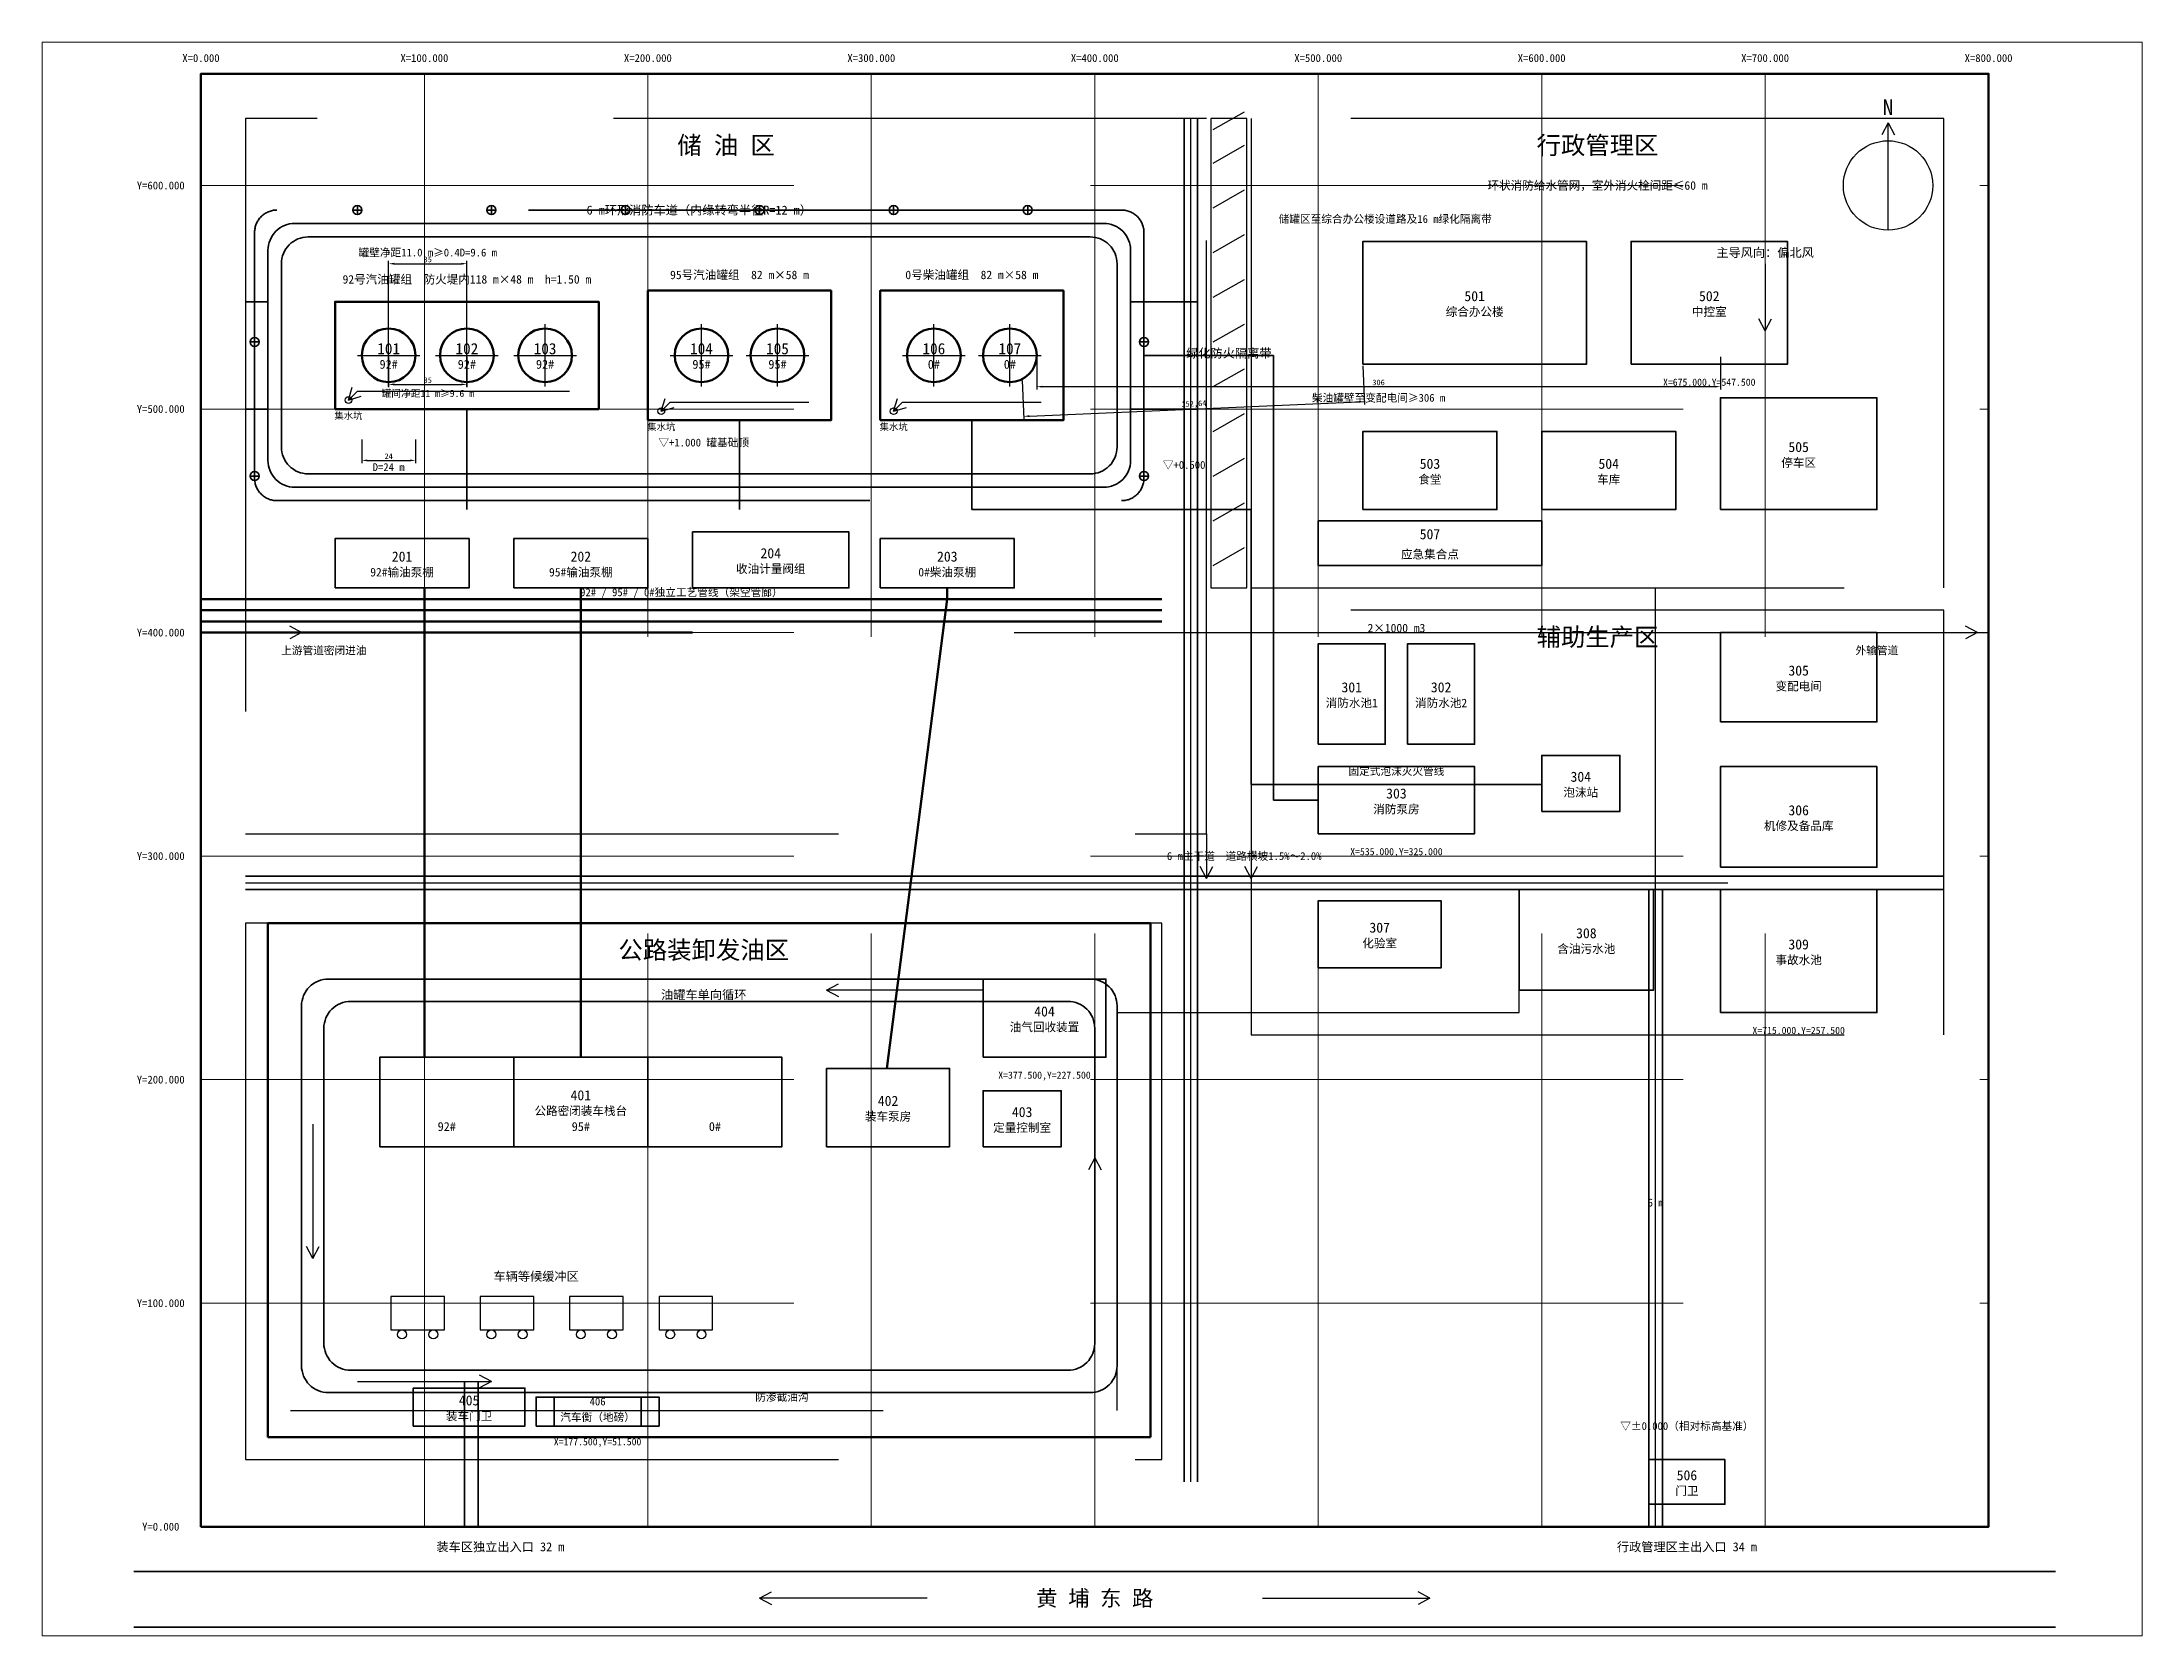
# Paper-space layout '布局1' of a CAD drawing. Header units: millimetres. Extents: x 26 to 231, y 20 to 176.
# The model-space entities are those that its viewports show. They can reach past a viewport. Long polylines and large blocks are cut down to what shows.
import ezdxf
from ezdxf.enums import TextEntityAlignment as Align

# ---------------------------------------------------------------- set-up
doc = ezdxf.new("R2010")
doc.units = ezdxf.units.MM
doc.linetypes.add('CENTER', pattern=[50.8, 31.75, -6.35, 6.35, -6.35])
doc.linetypes.add('DASHED', pattern=[19.05, 12.7, -6.35])
for name, color, linetype, lineweight in [('01-用地红线', 7, 'Continuous', 70), ('02-围墙', 7, 'Continuous', 50), ('03-消防道路', 7, 'Continuous', 35), ('04-防火堤', 7, 'Continuous', 50), ('05-储罐', 7, 'Continuous', 50), ('06-建构筑物', 7, 'Continuous', 35), ('07-工艺管线', 7, 'Continuous', 50), ('08-消防管网', 7, 'DASHED', 35), ('09-排水及事故水', 7, 'DASHED', 25), ('10-文字', 7, 'Continuous', 25), ('11-尺寸', 7, 'Continuous', 25), ('12-箭头', 7, 'Continuous', 25), ('13-中心线', 7, 'CENTER', 25), ('14-分区界线', 7, 'DASHED', 25), ('15-消防设施', 7, 'Continuous', 35), ('16-坐标网格', 7, 'DASHED', 18), ('17-车辆', 7, 'Continuous', 25), ('18-绿化隔离', 7, 'Continuous', 25), ('19-道路中心线', 7, 'CENTER', 25), ('20-泡沫管线', 7, 'DASHED', 35), ('21-附属设施', 7, 'Continuous', 35)]:
    doc.layers.add(name, color=color, linetype=linetype, lineweight=lineweight)
doc.styles.get("Standard").update_dxf_attribs({"font": ''})
doc.styles.get('Standard').set_extended_font_data('SimSun')
doc.dimstyles.new('ISO-25', dxfattribs={"dimtxt": 2.5, "dimasz": 2.5, "dimexe": 1.25, "dimexo": 0.625, "dimtad": 1, "dimtxsty": 'Standard', "dimcen": 2.5, "dimadec": 0, "dimazin": 0, "dimtfac": 1, "dimtmove": 0, "dimatfit": 3, "dimfxl": 1, "dimarcsym": 0})

# ---------------------------------------------------------------- blocks, each defined once
blk = doc.blocks.new('*D2')
at = {"layer": '11-尺寸', "color": 0, "lineweight": -2, "transparency": 16777216}
for p, q in [((72, 486.38), (72, 475.75)), ((96, 486.38), (96, 475.75)), ((74.5, 477), (93.5, 477))]:
    blk.add_line(p, q, dxfattribs=at)
at = {"layer": '11-尺寸', "color": 0, "transparency": 16777216}
for points in [[(74.5, 477.42), (74.5, 476.58), (72, 477)], [(93.5, 477.42), (93.5, 476.58), (96, 477)]]:
    blk.add_solid(points, dxfattribs=at)
at = {"layer": 'Defpoints', "color": 0, "transparency": 16777216}
for p in [(72, 487), (96, 487), (96, 477)]:
    blk.add_point(p, dxfattribs=at)
at = {"layer": '11-尺寸', "color": 0, "transparency": 16777216, "insert": (84, 478.88), "char_height": 2.5, "attachment_point": 5}
blk.add_mtext('24', dxfattribs=at)
blk = doc.blocks.new('*D3')
at = {"layer": '11-尺寸', "color": 0, "lineweight": -2, "transparency": 16777216}
for p, q in [((84, 523.38), (84, 509.75)), ((119, 523.38), (119, 509.75)), ((86.5, 511), (116.5, 511))]:
    blk.add_line(p, q, dxfattribs=at)
at = {"layer": '11-尺寸', "color": 0, "transparency": 16777216}
for points in [[(86.5, 511.42), (86.5, 510.58), (84, 511)], [(116.5, 511.42), (116.5, 510.58), (119, 511)]]:
    blk.add_solid(points, dxfattribs=at)
at = {"layer": 'Defpoints', "color": 0, "transparency": 16777216}
for p in [(84, 524), (119, 524), (119, 511)]:
    blk.add_point(p, dxfattribs=at)
at = {"layer": '11-尺寸', "color": 0, "transparency": 16777216, "insert": (101.5, 512.88), "char_height": 2.5, "attachment_point": 5}
blk.add_mtext('35', dxfattribs=at)
blk = doc.blocks.new('*D4')
at = {"layer": '11-尺寸', "color": 0, "lineweight": -2, "transparency": 16777216}
for p, q in [((84, 524.62), (84, 566.25)), ((86.5, 565), (116.5, 565)), ((119, 524.62), (119, 566.25))]:
    blk.add_line(p, q, dxfattribs=at)
at = {"layer": '11-尺寸', "color": 0, "transparency": 16777216}
for points in [[(86.5, 565.42), (86.5, 564.58), (84, 565)], [(116.5, 565.42), (116.5, 564.58), (119, 565)]]:
    blk.add_solid(points, dxfattribs=at)
at = {"layer": 'Defpoints', "color": 0, "transparency": 16777216}
for p in [(119, 565), (84, 524), (119, 524)]:
    blk.add_point(p, dxfattribs=at)
at = {"layer": '11-尺寸', "color": 0, "transparency": 16777216, "insert": (101.5, 566.88), "char_height": 2.5, "attachment_point": 5}
blk.add_mtext('35', dxfattribs=at)
blk = doc.blocks.new('*D5')
at = {"layer": '11-尺寸', "color": 0, "lineweight": -2, "transparency": 16777216}
for p, q in [((374, 523.38), (374, 508.75)), ((680, 523.38), (680, 508.75)), ((376.5, 510), (677.5, 510))]:
    blk.add_line(p, q, dxfattribs=at)
at = {"layer": '11-尺寸', "color": 0, "transparency": 16777216}
for points in [[(376.5, 510.42), (376.5, 509.58), (374, 510)], [(677.5, 510.42), (677.5, 509.58), (680, 510)]]:
    blk.add_solid(points, dxfattribs=at)
at = {"layer": 'Defpoints', "color": 0, "transparency": 16777216}
for p in [(374, 524), (680, 524), (680, 510)]:
    blk.add_point(p, dxfattribs=at)
at = {"layer": '11-尺寸', "color": 0, "transparency": 16777216, "insert": (527, 511.88), "char_height": 2.5, "attachment_point": 5}
blk.add_mtext('306', dxfattribs=at)
blk = doc.blocks.new('*D6')
at = {"layer": '11-尺寸', "color": 0, "lineweight": -2, "transparency": 16777216}
for p, q in [((520.03, 519.38), (520.78, 502.07)), ((367.53, 512.78), (368.28, 495.47)), ((370.72, 496.83), (518.22, 503.21))]:
    blk.add_line(p, q, dxfattribs=at)
at = {"layer": '11-尺寸', "color": 0, "transparency": 16777216}
for points in [[(518.21, 503.63), (518.24, 502.8), (520.72, 503.32)], [(370.7, 497.24), (370.74, 496.41), (368.22, 496.72)]]:
    blk.add_solid(points, dxfattribs=at)
at = {"layer": 'Defpoints', "color": 0, "transparency": 16777216}
for p in [(520, 520), (367.5, 513.4), (520.72, 503.32)]:
    blk.add_point(p, dxfattribs=at)
at = {"layer": '11-尺寸', "color": 0, "transparency": 16777216, "insert": (444.38, 502.1), "char_height": 2.5, "attachment_point": 5, "rotation": 2.47814}
blk.add_mtext('152,64', dxfattribs=at)

msp = doc.modelspace()

# ---------------------------------------------------------------- linework, layer by layer
at = {"layer": '01-用地红线'}
msp.add_lwpolyline([(0, 0), (800, 0), (800, 650), (0, 650)], close=True, dxfattribs=at)
at = {"layer": '02-围墙'}
for p, q in [((0, 0), (0, 650)), ((0, 650), (800, 650)), ((800, 650), (800, 0)), ((425, 270), (30, 270)), ((30, 270), (30, 40)), ((425, 40), (425, 270)), ((30, 40), (425, 40)), ((0, 0), (118, 0)), ((150, 0), (648, 0)), ((682, 0), (800, 0))]:
    msp.add_line(p, q, dxfattribs=at)
at = {"layer": '03-消防道路'}
for p, q in [((440, 20), (440, 630)), ((446, 20), (446, 630)), ((30, 548), (20, 548)), ((416, 548), (446, 548)), ((30, 500), (20, 500)), ((416, 500), (446, 500)), ((20, 291), (780, 291)), ((20, 285), (780, 285)), ((648, 0), (648, 285)), ((654, 0), (654, 285)), ((118, 0), (118, 65)), ((124, 0), (124, 65)), ((-30, -20), (830, -20)), ((-30, -45), (830, -45))]:
    msp.add_line(p, q, dxfattribs=at)
for points in [[(30, 477, 0.4142136), (42, 465), (404, 465, 0.4142136), (416, 477), (416, 571, 0.4142136), (404, 583), (42, 583, 0.4142136), (30, 571)], [(36, 483, 0.4142136), (48, 471), (398, 471, 0.4142136), (410, 483), (410, 565, 0.4142136), (398, 577), (48, 577, 0.4142136), (36, 565)], [(45, 72, 0.4142136), (57, 60), (398, 60, 0.4142136), (410, 72), (410, 233, 0.4142136), (398, 245), (57, 245, 0.4142136), (45, 233)], [(55, 82, 0.4142136), (67, 70), (388, 70, 0.4142136), (400, 82), (400, 223, 0.4142136), (388, 235), (67, 235, 0.4142136), (55, 223)]]:
    msp.add_lwpolyline(points, format="xyb", close=True, dxfattribs=at)
at = {"layer": '04-防火堤'}
for points in [[(60, 500), (178, 500), (178, 548), (60, 548)], [(200, 495), (282, 495), (282, 553), (200, 553)], [(304, 495), (386, 495), (386, 553), (304, 553)]]:
    msp.add_lwpolyline(points, close=True, dxfattribs=at)
at = {"layer": '05-储罐'}
for centre in [(84, 524), (119, 524), (154, 524), (224, 524), (258, 524), (328, 524), (362, 524)]:
    msp.add_circle(centre, 12, dxfattribs=at)
at = {"layer": '06-建构筑物'}
for p, q in [((140, 170), (140, 210)), ((200, 170), (200, 210))]:
    msp.add_line(p, q, dxfattribs=at)
for points in [[(520, 520), (620, 520), (620, 575), (520, 575)], [(640, 520), (710, 520), (710, 575), (640, 575)], [(680, 455), (750, 455), (750, 505), (680, 505)], [(520, 455), (580, 455), (580, 490), (520, 490)], [(600, 455), (660, 455), (660, 490), (600, 490)], [(60, 420), (120, 420), (120, 442), (60, 442)], [(140, 420), (200, 420), (200, 442), (140, 442)], [(220, 420), (290, 420), (290, 445), (220, 445)], [(304, 420), (364, 420), (364, 442), (304, 442)], [(500, 430), (600, 430), (600, 450), (500, 450)], [(500, 350), (530, 350), (530, 395), (500, 395)], [(540, 350), (570, 350), (570, 395), (540, 395)], [(680, 360), (750, 360), (750, 400), (680, 400)], [(500, 310), (570, 310), (570, 340), (500, 340)], [(600, 320), (635, 320), (635, 345), (600, 345)], [(680, 295), (750, 295), (750, 340), (680, 340)], [(590, 240), (650, 240), (650, 285), (590, 285)], [(680, 230), (750, 230), (750, 285), (680, 285)], [(500, 250), (555, 250), (555, 280), (500, 280)], [(350, 210), (405, 210), (405, 245), (350, 245)], [(80, 170), (260, 170), (260, 210), (80, 210)], [(280, 170), (335, 170), (335, 205), (280, 205)], [(350, 170), (385, 170), (385, 195), (350, 195)], [(95, 45), (145, 45), (145, 62), (95, 62)], [(648, 10), (682, 10), (682, 30), (648, 30)]]:
    msp.add_lwpolyline(points, close=True, dxfattribs=at)
at = {"layer": '07-工艺管线'}
for p, q in [((0, 415), (430, 415)), ((100, 420), (100, 405)), ((170, 420), (170, 410)), ((334, 415), (307, 205)), ((334, 420), (334, 415)), ((0, 410), (430, 410)), ((0, 405), (430, 405)), ((100, 405), (100, 210)), ((170, 410), (170, 210)), ((0, 400), (220, 400))]:
    msp.add_line(p, q, dxfattribs=at)
at = {"layer": '08-消防管网'}
for p, q in [((422, 524), (480, 524)), ((480, 524), (480, 325)), ((480, 325), (500, 325))]:
    msp.add_line(p, q, dxfattribs=at)
msp.add_lwpolyline([(24, 469, 0.4142136), (34, 459), (412, 459, 0.4142136), (422, 469), (422, 579, 0.4142136), (412, 589), (34, 589, 0.4142136), (24, 579)], format="xyb", close=True, dxfattribs=at)
at = {"layer": '09-排水及事故水'}
for p, q in [((70, 508), (165, 508)), ((590, 230), (590, 250)), ((410, 52), (410, 230)), ((410, 230), (590, 230)), ((40, 52), (410, 52))]:
    msp.add_line(p, q, dxfattribs=at)
at = {"layer": '12-箭头'}
for p, q in [((755, 628), (752.168, 622.711)), ((755, 580), (755, 628)), ((755, 628), (757.832, 622.711)), ((700, 565), (700, 535)), ((700, 535), (697.168, 540.289)), ((700, 535), (702.832, 540.289)), ((66, 504), (67.738, 509.743)), ((70, 508), (66, 504)), ((66, 504), (71.743, 505.738)), ((206, 499), (207.738, 504.743)), ((210, 503), (206, 499)), ((206, 499), (211.743, 500.738)), ((210, 503), (272, 503)), ((310, 499), (311.738, 504.743)), ((314, 503), (310, 499)), ((310, 499), (315.743, 500.738)), ((314, 503), (376, 503)), ((5, 400), (45, 400)), ((45, 400), (39.711, 402.832)), ((45, 400), (39.711, 397.168)), ((364, 400), (800, 400)), ((755, 400), (795, 400)), ((795, 400), (789.711, 402.832)), ((795, 400), (789.711, 397.168)), ((450, 310), (450, 290)), ((470, 310), (470, 290)), ((450, 290), (447.168, 295.289)), ((450, 290), (452.832, 295.289)), ((470, 290), (467.168, 295.289)), ((470, 290), (472.832, 295.289)), ((280, 240), (285.289, 242.832)), ((350, 240), (280, 240)), ((280, 240), (285.289, 237.168)), ((50, 180), (50, 120)), ((400, 165), (397.168, 159.711)), ((400, 110), (400, 165)), ((400, 165), (402.832, 159.711)), ((50, 120), (47.168, 125.289)), ((50, 120), (52.832, 125.289)), ((130, 65), (124.711, 67.832)), ((70, 65), (130, 65)), ((130, 65), (124.711, 62.168)), ((250, -32), (255.289, -29.168)), ((325, -32), (250, -32)), ((250, -32), (255.289, -34.832)), ((475, -32), (550, -32)), ((550, -32), (544.711, -29.168)), ((550, -32), (544.711, -34.832))]:
    msp.add_line(p, q, dxfattribs=at)
for centre, radius in [((755, 600), 20), ((66, 504), 1.5), ((206, 499), 1.5), ((310, 499), 1.5)]:
    msp.add_circle(centre, radius, dxfattribs=at)
at = {"layer": '13-中心线'}
for p, q in [((84, 510), (84, 538)), ((119, 510), (119, 538)), ((154, 510), (154, 538)), ((224, 510), (224, 538)), ((258, 510), (258, 538)), ((328, 510), (328, 538)), ((362, 510), (362, 538)), ((70, 524), (98, 524)), ((105, 524), (133, 524)), ((140, 524), (168, 524)), ((210, 524), (238, 524)), ((244, 524), (272, 524)), ((314, 524), (342, 524)), ((348, 524), (376, 524))]:
    msp.add_line(p, q, dxfattribs=at)
at = {"layer": '14-分区界线'}
for points in [[(20, 310), (450, 310), (450, 630), (20, 630)], [(470, 420), (780, 420), (780, 630), (470, 630)], [(470, 220), (780, 220), (780, 410), (470, 410)], [(20, 30), (430, 30), (430, 270), (20, 270)]]:
    msp.add_lwpolyline(points, close=True, dxfattribs=at)
at = {"layer": '15-消防设施'}
for p, q in [((68, 589), (72, 589)), ((70, 587), (70, 591)), ((128, 589), (132, 589)), ((130, 587), (130, 591)), ((188, 589), (192, 589)), ((190, 587), (190, 591)), ((248, 589), (252, 589)), ((250, 587), (250, 591)), ((308, 589), (312, 589)), ((310, 587), (310, 591)), ((368, 589), (372, 589)), ((370, 587), (370, 591)), ((22, 530), (26, 530)), ((24, 528), (24, 532)), ((420, 530), (424, 530)), ((422, 528), (422, 532)), ((22, 470), (26, 470)), ((24, 468), (24, 472)), ((420, 470), (424, 470)), ((422, 468), (422, 472))]:
    msp.add_line(p, q, dxfattribs=at)
for centre in [(70, 589), (130, 589), (190, 589), (250, 589), (310, 589), (370, 589), (24, 530), (422, 530), (24, 470), (422, 470)]:
    msp.add_circle(centre, 2, dxfattribs=at)
at = {"layer": '16-坐标网格'}
for p, q in [((0, 0), (0, 650)), ((100, 0), (100, 650)), ((200, 0), (200, 650)), ((300, 0), (300, 650)), ((400, 0), (400, 650)), ((500, 0), (500, 650)), ((600, 0), (600, 650)), ((700, 0), (700, 650)), ((800, 0), (800, 650)), ((0, 600), (800, 600)), ((0, 500), (800, 500)), ((0, 400), (800, 400)), ((0, 300), (800, 300)), ((0, 200), (800, 200)), ((0, 100), (800, 100)), ((0, 0), (800, 0))]:
    msp.add_line(p, q, dxfattribs=at)
at = {"layer": '17-车辆'}
for points in [[(85, 88), (109, 88), (109, 103), (85, 103)], [(125, 88), (149, 88), (149, 103), (125, 103)], [(165, 88), (189, 88), (189, 103), (165, 103)], [(205, 88), (229, 88), (229, 103), (205, 103)]]:
    msp.add_lwpolyline(points, close=True, dxfattribs=at)
for centre in [(90, 86), (104, 86), (130, 86), (144, 86), (170, 86), (184, 86), (210, 86), (224, 86)]:
    msp.add_circle(centre, 2, dxfattribs=at)
at = {"layer": '18-绿化隔离'}
for p, q in [((453, 625), (467, 633)), ((453, 610), (467, 618)), ((453, 590), (467, 598)), ((453, 570), (467, 578)), ((453, 550), (467, 558)), ((453, 530), (467, 538)), ((453, 510), (467, 518)), ((453, 490), (467, 498)), ((453, 470), (467, 478)), ((453, 450), (467, 458)), ((453, 430), (467, 438))]:
    msp.add_line(p, q, dxfattribs=at)
msp.add_lwpolyline([(452, 420), (468, 420), (468, 630), (452, 630)], close=True, dxfattribs=at)
at = {"layer": '19-道路中心线'}
for p, q in [((443, 20), (443, 630)), ((651, 0), (651, 420)), ((20, 288), (780, 288))]:
    msp.add_line(p, q, dxfattribs=at)
at = {"layer": '20-泡沫管线'}
for p, q in [((119, 455), (119, 500)), ((241, 455), (241, 495)), ((345, 455), (345, 495)), ((470, 455), (345, 455)), ((470, 332), (470, 455)), ((600, 332), (470, 332))]:
    msp.add_line(p, q, dxfattribs=at)
at = {"layer": '21-附属设施'}
for p, q in [((158, 45), (158, 58)), ((197, 45), (197, 58))]:
    msp.add_line(p, q, dxfattribs=at)
msp.add_lwpolyline([(150, 45), (205, 45), (205, 58), (150, 58)], close=True, dxfattribs=at)

# ---------------------------------------------------------------- texts
at = {"layer": '10-文字'}
for s, height, p in [('X=0.000', 3.5, (0, 657)), ('X=100.000', 3.5, (100, 657)), ('X=200.000', 3.5, (200, 657)), ('X=300.000', 3.5, (300, 657)), ('X=400.000', 3.5, (400, 657)), ('X=500.000', 3.5, (500, 657)), ('X=600.000', 3.5, (600, 657)), ('X=700.000', 3.5, (700, 657)), ('X=800.000', 3.5, (800, 657)), ('N', 7, (755, 635)), ('储 油 区', 8, (235, 618)), ('行政管理区', 8, (625, 618)), ('Y=600.000', 3.5, (-18, 600)), ('环状消防给水管网，室外消火栓间距≤60 m', 3.8, (625, 600)), ('6 m环形消防车道（内缘转弯半径R=12 m）', 4, (223, 589)), ('储罐区至综合办公楼设道路及16 m绿化隔离带', 3.5, (530, 585)), ('罐壁净距11.0 m≥0.4D=9.6 m', 3.5, (101.5, 570)), ('主导风向：偏北风', 4, (700, 570)), ('92号汽油罐组  防火堤内118 m×48 m  h=1.50 m', 3.8, (119, 558)), ('95号汽油罐组  82 m×58 m', 3.8, (241, 560)), ('0号柴油罐组  82 m×58 m', 3.8, (345, 560)), ('综合办公楼', 3.8, (570, 543.5)), ('501', 4.5, (570, 550.5)), ('中控室', 3.8, (675, 543.5)), ('502', 4.5, (675, 550.5)), ('101', 5, (84, 527)), ('102', 5, (119, 527)), ('103', 5, (154, 527)), ('104', 5, (224, 527)), ('105', 5, (258, 527)), ('106', 5, (328, 527)), ('107', 5, (362, 527)), ('绿化防火隔离带', 4, (460, 525)), ('92#', 4, (84, 520)), ('92#', 4, (119, 520)), ('92#', 4, (154, 520)), ('95#', 4, (224, 520)), ('95#', 4, (258, 520)), ('0#', 4, (328, 520)), ('0#', 4, (362, 520)), ('罐间净距11 m≥9.6 m', 3.2, (101.5, 507)), ('X=675.000,Y=547.500', 3.2, (675, 512)), ('Y=500.000', 3.5, (-18, 500)), ('集水坑', 3, (66, 497)), ('柴油罐壁至变配电间≥306 m', 3.5, (527, 505)), ('集水坑', 3, (206, 492)), ('集水坑', 3, (310, 492)), ('▽+1.000 罐基础顶', 3.5, (225, 485)), ('505', 4.5, (715, 483)), ('D=24 m', 3.5, (84, 474)), ('▽+0.500', 3.5, (440, 475)), ('食堂', 3.8, (550, 468.5)), ('503', 4.5, (550, 475.5)), ('车库', 3.8, (630, 468.5)), ('504', 4.5, (630, 475.5)), ('停车区', 3.8, (715, 476)), ('507', 4.5, (550, 444)), ('201', 4.5, (90, 434)), ('202', 4.5, (170, 434)), ('204', 4.5, (255, 435.5)), ('203', 4.5, (334, 434)), ('应急集合点', 3.8, (550, 435)), ('92#输油泵棚', 3.8, (90, 427)), ('95#输油泵棚', 3.8, (170, 427)), ('收油计量阀组', 3.8, (255, 428.5)), ('0#柴油泵棚', 3.8, (334, 427)), ('92# / 95# / 0#独立工艺管线（架空管廊）', 3.5, (215, 418)), ('Y=400.000', 3.5, (-18, 400)), ('2×1000 m3', 3.8, (535, 402)), ('辅助生产区', 8, (625, 398)), ('上游管道密闭进油', 3.5, (55, 392)), ('外输管道', 3.5, (750, 392)), ('301', 4.5, (515, 375.5)), ('302', 4.5, (555, 375.5)), ('变配电间', 3.8, (715, 376)), ('305', 4.5, (715, 383)), ('消防水池1', 3.8, (515, 368.5)), ('消防水池2', 3.8, (555, 368.5)), ('固定式泡沫灭火管线', 3.5, (535, 338)), ('303', 4.5, (535, 328)), ('泡沫站', 3.8, (617.5, 328.5)), ('304', 4.5, (617.5, 335.5)), ('消防泵房', 3.8, (535, 321)), ('306', 4.5, (715, 320.5)), ('机修及备品库', 3.8, (715, 313.5)), ('Y=300.000', 3.5, (-18, 300)), ('6 m主干道', 3.5, (443, 300)), ('道路横坡1.5%～2.0%', 3.5, (480, 300)), ('X=535.000,Y=325.000', 3.2, (535, 302)), ('公路装卸发油区', 8, (225, 258)), ('化验室', 3.8, (527.5, 261)), ('307', 4.5, (527.5, 268)), ('308', 4.5, (620, 265.5)), ('含油污水池', 3.8, (620, 258.5)), ('事故水池', 3.8, (715, 253.5)), ('309', 4.5, (715, 260.5)), ('油罐车单向循环', 4, (225, 238)), ('油气回收装置', 3.8, (377.5, 223.5)), ('404', 4.5, (377.5, 230.5)), ('X=715.000,Y=257.500', 3.2, (715, 222)), ('Y=200.000', 3.5, (-18, 200)), ('X=377.500,Y=227.500', 3.2, (377.5, 202)), ('公路密闭装车栈台', 3.8, (170, 186)), ('401', 4.5, (170, 193)), ('402', 4.5, (307.5, 190.5)), ('92#', 4, (110, 179)), ('95#', 4, (170, 179)), ('0#', 4, (230, 179)), ('装车泵房', 3.8, (307.5, 183.5)), ('定量控制室', 3.8, (367.5, 178.5)), ('403', 4.5, (367.5, 185.5)), ('6 m', 3.5, (651, 145)), ('车辆等候缓冲区', 4, (150, 112)), ('Y=100.000', 3.5, (-18, 100)), ('405', 4.5, (120, 56.5)), ('406', 3.5, (177.5, 56)), ('防渗截油沟', 3.5, (260, 58)), ('装车门卫', 3.8, (120, 49.5)), ('汽车衡（地磅）', 3.5, (177.5, 49)), ('▽±0.000（相对标高基准）', 3.5, (665, 45)), ('X=177.500,Y=51.500', 3.2, (177.5, 38)), ('506', 4.5, (665, 23)), ('门卫', 3.8, (665, 16)), ('Y=0.000', 3.5, (-18, 0)), ('装车区独立出入口 32 m', 4, (134, -9)), ('行政管理区主出入口 34 m', 4, (665, -9)), ('黄 埔 东 路', 7, (400, -32))]:
    msp.add_text(s, height=height, dxfattribs=at).set_placement(p, align=Align.MIDDLE_CENTER)

# ---------------------------------------------------------------- dimensions: what is measured, and where the dimension line sits
at = {"layer": '11-尺寸'}
for p1, p2, distance, picture, middle in [((84, 524), (119, 524), 41, '*D4', (101.5, 566.875)), ((84, 524), (119, 524), -13, '*D3', (101.5, 512.875)), ((367.5, 513.4), (520, 520), -16.695, '*D6', (444.382, 502.103)), ((374, 524), (680, 524), -14, '*D5', (527, 511.875)), ((72, 487), (96, 487), -10, '*D2', (84, 478.875))]:
    dim = msp.add_aligned_dim(p1=p1, p2=p2, distance=distance, dimstyle='ISO-25', dxfattribs=at)
    dim.commit()
    dim.dimension.update_dxf_attribs({"geometry": picture, "text_midpoint": middle})

psp = doc.layouts.new('布局1')

# ---------------------------------------------------------------- viewports
at = {"layer": '12-箭头'}
psp.add_viewport(center=(128.5, 97.5), size=(205.6, 156), view_center_point=(398.76, 307.64), view_height=713.07388, dxfattribs=at)

doc.saveas('drawing.dxf')
